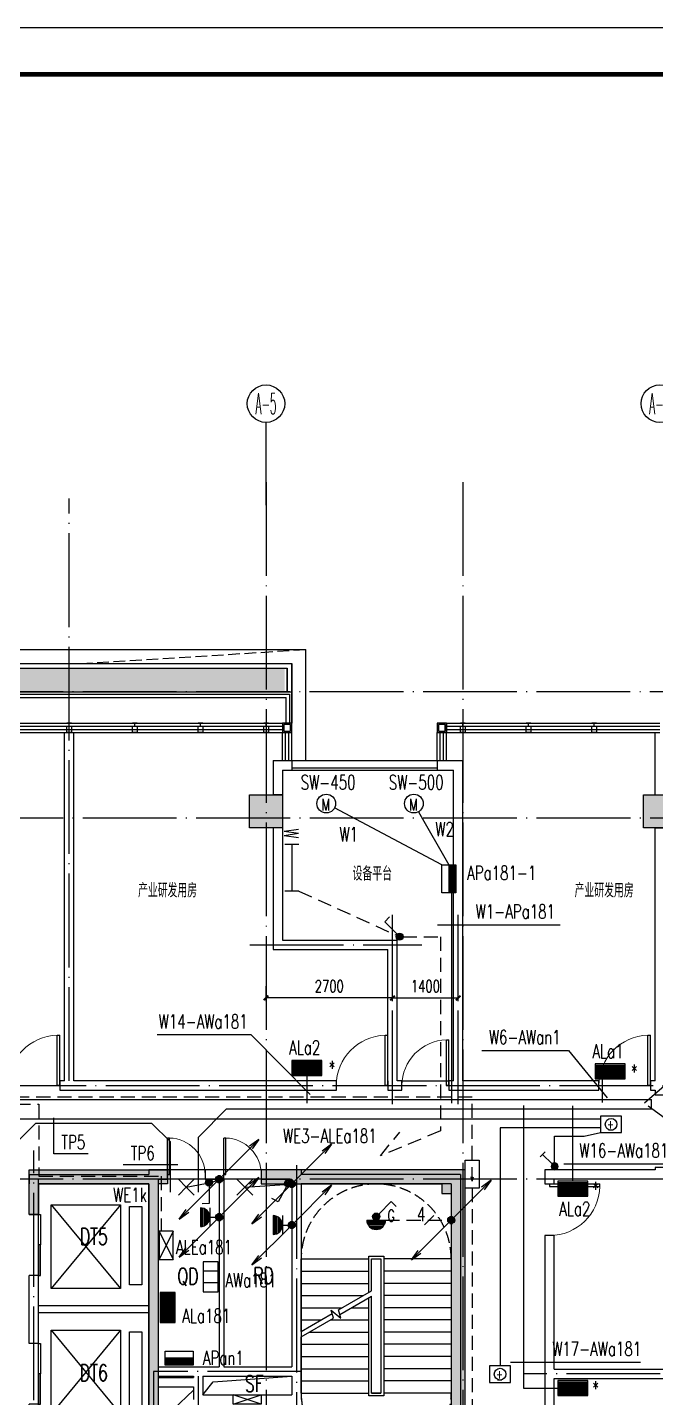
# Model space of a CAD drawing. Extents: x 1980812 to 2226895, y -554123 to 281606.
# Drawn here: x 2023276 to 2036677, y -239988 to -210760 of the extents above; entities that cross this region are included whole.
import ezdxf
from ezdxf.enums import TextEntityAlignment as Align

# ---------------------------------------------------------------- set-up
doc = ezdxf.new("R2010")
doc.units = 0
doc.header["$LTSCALE"] = 1000
doc.header["$MEASUREMENT"] = 0
for name, pattern in [('DASH', [0.35, 0.25, -0.1]), ('DOTE', [2.42, 2, -0.2, 0.02, -0.2]), ('DQXX', [4.5, 3, -1.5])]:
    doc.linetypes.add(name, pattern=pattern)
doc.layers.get('Defpoints').update_dxf_attribs({"color": 8})
for name, color, linetype in [('$TD_AUDIT_GENERATED_(158)', 8, 'Continuous'), ('$TD_AUDIT_GENERATED_(1F3)', 7, 'Continuous'), ('$TD_AUDIT_GENERATED_(1FCF)', 8, 'Continuous'), ('$TD_AUDIT_GENERATED_(210)', 8, 'Continuous'), ('$TD_AUDIT_GENERATED_(24E)', 8, 'Continuous'), ('$TD_AUDIT_GENERATED_(2762)', 8, 'Continuous'), ('$TD_AUDIT_GENERATED_(276D)', 8, 'Continuous'), ('$TD_AUDIT_GENERATED_(FFA)', 8, 'Continuous'), ('1', 1, 'Continuous'), ('A-FLOR-LAND', 8, 'Continuous'), ('AXIS', 7, 'Continuous'), ('AXIS_TEXT', 7, 'Continuous'), ('COLU', 8, 'Continuous'), ('COLU_HATCH', 8, 'Continuous'), ('CURTWALL', 8, 'Continuous'), ('DIM_SYMB', 8, 'Continuous'), ('dote', 8, 'DOTE'), ('DQ1', 1, 'Continuous'), ('DQ2', 2, 'Continuous'), ('DQ7', 7, 'Continuous'), ('DQK', 7, 'Continuous'), ('DQK1', 1, 'Continuous'), ('DQK7', 7, 'Continuous'), ('DQqj', 1, 'Continuous'), ('DQX', 2, 'DQXX'), ('HANDRAIL', 8, 'Continuous'), ('STAIR', 8, 'Continuous'), ('TK', 1, 'Continuous'), ('WALL', 7, 'Continuous'), ('WINDOW', 8, 'Continuous')]:
    doc.layers.add(name, color=color, linetype=linetype)
doc.styles.add('_TCH_AXIS', font='COMPLEX', dxfattribs={"bigfont": 'GBCBIG'})
doc.styles.add('_TCH_DIM_T3', font='SIMPLEX', dxfattribs={"width": 0.705882, "bigfont": 'GBCBIG'})
doc.styles.add('COMPLEX', font='COMPLEX')
doc.styles.add('D8', font='txtw.shx', dxfattribs={"width": 0.7, "bigfont": 'hztxtw.shx'})
doc.styles.add('HZF', font='ROMANS2', dxfattribs={"width": 0.7, "bigfont": 'HZDF2'})
doc.dimstyles.new('_TCH_ARCH&&100', dxfattribs={"dimtxt": 255, "dimasz": 100, "dimexe": 250, "dimexo": 300, "dimgap": 122.5, "dimtad": 1, "dimdec": 0, "dimzin": 0, "dimdsep": 46, "dimtxsty": '_TCH_DIM_T3', "dimblk": 'ARCHTICK', "dimcen": 0.09, "dimclrt": 7, "dimazin": 2, "dimtfac": 1, "dimtdec": 0, "dimtix": 1, "dimtmove": 2, "dimatfit": 3, "dimfxl": 1, "dimtolj": 1, "dimtzin": 0, "dimarcsym": 0})

# ---------------------------------------------------------------- blocks, each defined once
blk = doc.blocks.new('_AXISO')
blk.add_circle((0, 0), 0.5)
at = {"layer": 'AXIS_TEXT', "style": 'COMPLEX', "width": 1.041667}
blk.add_attdef('A', text='', height=0.56, dxfattribs=at).set_placement((-0.25, -0.28), (0.25, -0.28), align=Align.FIT)
blk = doc.blocks.new('$TD_AUDIT_GENERATED_(9F)')
at = {"layer": 'AXIS'}
blk.add_line((31700, 29979), (31700, 31745), dxfattribs=at)
at = {"layer": 'dote'}
for p, q in [((31700, 30469), (31700, -6248)), ((35900, 30469), (35900, -5250)), ((27500, 17700), (27500, 30123)), ((56411, 26000), (-8456, 26000)), ((56413, 23300), (-8454, 23300)), ((56413, 15600), (-8454, 15600)), ((54631, 11450), (37209, 11450))]:
    blk.add_line(p, q, dxfattribs=at)
at = {"layer": 'AXIS'}
ref = blk.add_blockref('_AXISO', (31700, 32145), dxfattribs=dict(at, xscale=800, yscale=800, zscale=800))
ref.add_attrib('A', 'A-5', dxfattribs={"layer": 'AXIS_TEXT', "height": 452.5, "style": '_TCH_AXIS', "width": 0.344262}).set_placement((31474, 31919), (31926, 31919), align=Align.FIT)
ref = blk.add_blockref('_AXISO', (40100, 32145), dxfattribs=dict(at, xscale=800, yscale=800, zscale=800))
ref.add_attrib('A', 'A-6', dxfattribs={"layer": 'AXIS_TEXT', "height": 452.5, "style": '_TCH_AXIS', "width": 0.344262}).set_placement((39874, 31919), (40326, 31919), align=Align.FIT)
blk = doc.blocks.new('$DorLib2D$00000001')
for p, q in [((0.45, 0.975), (0.5, 0.975)), ((0.45, 0), (0.45, 0.975)), ((0.5, 0), (0.5, 0.975)), ((0.5, 0), (0.45, 0))]:
    blk.add_line(p, q)
at = {"lineweight": 13}
blk.add_arc((0.475, 0), 0.975, 91.4693, 180, dxfattribs=at)
blk = doc.blocks.new('$TD_AUDIT_GENERATED_(15B)')
at = {"layer": '$TD_AUDIT_GENERATED_(158)'}
for p, q in [((1825, 3200), (-525, 3200)), ((1825, 3050), (-525, 3050))]:
    blk.add_line(p, q, dxfattribs=at)
at = {"layer": '$TD_AUDIT_GENERATED_(210)'}
for p, q in [((3625, 1100), (4225, 1300)), ((4225, 1100), (3625, 1300))]:
    blk.add_line(p, q, dxfattribs=at)
for points in [[(2975, 1300), (3196, 1577), (4875, 1700)], [(2125, -1275), (2345, 986), (2775, 1400)]]:
    blk.add_lwpolyline(points, dxfattribs=at)
blk.add_lwpolyline([(3625, 1300), (4225, 1300), (4225, 1100), (3625, 1100)], close=True, dxfattribs=at)
at = {"layer": 'DIM_SYMB'}
for points in [[(7525, 1210, 0, 0, 0), (7525, 4800, 0, 0, 0), (5825, 4800, 0, 0, 0), (5825, 3310, 40, 0, 0), (5825, 3160, 0, 0, 0)], [(5825, 1210, 0, 0, 0), (5825, 2750, 40, 0, 0), (5825, 2900, 0, 0, 0)]]:
    blk.add_lwpolyline(points, format="xyseb", dxfattribs=at)
at = {"layer": 'dote'}
for p, q in [((-625, -3652), (-625, 6515)), ((4975, 6200), (4975, -2986)), ((1925, 1800), (1925, -3715)), ((5075, 1800), (1925, 1800)), ((2875, 1700), (2875, -3715))]:
    blk.add_line(p, q, dxfattribs=at)
at = {"layer": 'STAIR'}
for p, q in [((5075, 2655), (5075, 4200)), ((5075, 4200), (6515, 4200)), ((6515, 3486), (6515, 4260)), ((6515, 4260), (6835, 4260)), ((6575, 3521), (6575, 4200)), ((6575, 3521), (6575, 4200)), ((6575, 4200), (6775, 4200)), ((6775, 4200), (6775, 1340)), ((6775, 4200), (6775, 1340)), ((6835, 4260), (6835, 1280)), ((8275, 4200), (6835, 4200)), ((8275, 4200), (8275, 1340)), ((5075, 3940), (6515, 3940)), ((8275, 3940), (6835, 3940)), ((5075, 3680), (6515, 3680)), ((5872, 3115), (6575, 3521)), ((8275, 3680), (6835, 3680)), ((5075, 3420), (6400, 3420)), ((5899, 3015), (6575, 3405)), ((6515, 1280), (6515, 3371)), ((6575, 1340), (6575, 3405)), ((6575, 1340), (6575, 3405)), ((8275, 3420), (6835, 3420)), ((5075, 3160), (5950, 3160)), ((5075, 2655), (5734, 3035)), ((5075, 2539), (5761, 2935)), ((5761, 2935), (5714, 3107)), ((5714, 3107), (5920, 2935)), ((5920, 2935), (5872, 3115)), ((6150, 3160), (6515, 3160)), ((8275, 3160), (6835, 3160)), ((5075, 2900), (5500, 2900)), ((5250, 2640), (6515, 2640)), ((5700, 2900), (6515, 2900)), ((8275, 2900), (6835, 2900)), ((8275, 2640), (6835, 2640)), ((5075, 1340), (5075, 2539)), ((5075, 2380), (6515, 2380)), ((8275, 2380), (6835, 2380)), ((5075, 2120), (6515, 2120)), ((8275, 2120), (6835, 2120)), ((5075, 1860), (6515, 1860)), ((8275, 1860), (6835, 1860)), ((5075, 1600), (6515, 1600)), ((8275, 1600), (6835, 1600)), ((5075, 1340), (6515, 1340)), ((6835, 1280), (6515, 1280)), ((6775, 1340), (6575, 1340)), ((6575, 1340), (6775, 1340)), ((8275, 1340), (6835, 1340))]:
    blk.add_line(p, q, dxfattribs=at)
at = {"layer": 'STAIR', "linetype": 'DASH'}
for centre, start, end in [((6675, 4200), 0, 180), ((6675, 1340), 180, 360)]:
    blk.add_arc(centre, 1600, start, end, dxfattribs=at)
at = {"layer": 'WALL'}
for p, q in [((-725, 6000), (-625, 6000)), ((-725, 6000), (-725, 5800)), ((-625, 6000), (1825, 6000)), ((1825, 6100), (1825, 6000)), ((2025, 6100), (1825, 6100)), ((1825, 6000), (1825, 6000)), ((2025, 6100), (2025, 6100)), ((2225, 6100), (2025, 6100)), ((2025, 5900), (2225, 5900)), ((2025, 5900), (2025, 1900)), ((2025, 5900), (2025, 5900)), ((2225, 5900), (2225, 6100)), ((3375, 6100), (3025, 6100)), ((3025, 6100), (3025, 5900)), ((3025, 5900), (3325, 5900)), ((3325, 5900), (3325, 1900)), ((3425, 6100), (3375, 6100)), ((3425, 5900), (3425, 6100)), ((3425, 5900), (3425, 1900)), ((5075, 6100), (4225, 6100)), ((4225, 6100), (4225, 5900)), ((4225, 5900), (4875, 5900)), ((4875, 5900), (4875, 5900)), ((4875, 5900), (4875, 1900)), ((5075, 6100), (5075, 6000)), ((8475, 6000), (5075, 6000)), ((8475, 6000), (8475, -1650)), ((-725, 5800), (-725, 5800)), ((-725, 5150), (-725, 5800)), ((-525, 5150), (-525, 5800)), ((-525, 5800), (1825, 5800)), ((1825, 5800), (1825, 1800)), ((8275, 5800), (5075, 5800)), ((5075, 5800), (5075, 1800)), ((8275, 5800), (8275, -1550)), ((-725, 5150), (-525, 5150)), ((1825, 1800), (1825, 1575)), ((2025, 1900), (2875, 1900)), ((2875, 1900), (3325, 1900)), ((3425, 1900), (4875, 1900)), ((5075, 1800), (5075, 1200)), ((1825, 1575), (1825, -1375)), ((2025, 1700), (2775, 1700)), ((2025, 1700), (2025, 1675)), ((2025, 1675), (2775, 1675)), ((2025, 1475), (2775, 1475)), ((2025, 1475), (2025, -1275)), ((2775, 1700), (2775, 1675)), ((2775, 1475), (2775, 1200)), ((2975, 1700), (2975, 1575)), ((2975, 1700), (3375, 1700)), ((2975, 1575), (2975, 1300)), ((3375, 1700), (4875, 1700)), ((4875, 1700), (4875, 1300)), ((2975, 1300), (4875, 1300))]:
    blk.add_line(p, q, dxfattribs=at)
at = {"layer": 'WINDOW'}
for p, q in [((3025, 6100), (2225, 6100)), ((3025, 5900), (2225, 5900)), ((4225, 6100), (3425, 6100)), ((4225, 5900), (3425, 5900))]:
    blk.add_line(p, q, dxfattribs=at)
at = {"layer": 'WINDOW', "color": 1}
for p, q in [((1219, 5356), (-256, 3567)), ((-256, 5356), (1219, 3567)), ((1219, 2681), (-256, 893)), ((-256, 2681), (1219, 893))]:
    blk.add_line(p, q, dxfattribs=at)
for points in [[(-256, 5356), (1219, 5356), (1219, 3567), (-256, 3567)], [(1415, 5319), (1673, 5319), (1673, 3647), (1415, 3647)], [(-256, 2681), (1219, 2681), (1219, 893), (-256, 893)], [(1415, 2644), (1673, 2644), (1673, 1072), (1415, 972)]]:
    blk.add_lwpolyline(points, close=True, dxfattribs=at)
at = {"layer": 'WINDOW', "xscale": 800, "yscale": -800, "zscale": 800}
for p, rotation in [((2625, 6000), 180.0000000059111), ((3825, 6000), 180.0000000534567)]:
    blk.add_blockref('$DorLib2D$00000001', p, dxfattribs=dict(at, rotation=rotation))
at = {"layer": '$TD_AUDIT_GENERATED_(1F3)', "style": 'HZF', "width": 0.7}
for s, p in [('DT5', (652, 4680)), ('QD', (2660, 3832)), ('RD', (4272, 3846)), ('DT6', (652, 1772)), ('SF', (4075, 1541))]:
    blk.add_text(s, height=350, dxfattribs=at).set_placement(p, align=Align.MIDDLE_CENTER)
blk = doc.blocks.new('A$C63E13691')
at = {"layer": 'WALL'}
for p, q in [((0, -650), (0, 100)), ((0, 100), (200, 100)), ((200, -650), (200, 100)), ((0, -650), (200, -650)), ((0, -3400), (0, -1950)), ((0, -1950), (200, -1950)), ((200, -3400), (200, -1950)), ((0, -3400), (200, -3400)), ((0, -6150), (0, -4700)), ((0, -4700), (200, -4700)), ((200, -6150), (200, -4700)), ((0, -6150), (200, -6150)), ((0, -8200), (0, -7450)), ((0, -7450), (200, -7450)), ((200, -8200), (200, -7450)), ((0, -8200), (200, -8200))]:
    blk.add_line(p, q, dxfattribs=at)
at = {"layer": 'WINDOW'}
for p, q in [((0, -1950), (0, -650)), ((0, -4700), (0, -3400)), ((0, -7450), (0, -6150))]:
    blk.add_line(p, q, dxfattribs=at)
for points in [[(-41, -1300), (0, -1300), (0, -650), (-41, -650)], [(-41, -1300), (0, -1300), (0, -1950), (-41, -1950)], [(-41, -4050), (0, -4050), (0, -3400), (-41, -3400)], [(-41, -4050), (0, -4050), (0, -4700), (-41, -4700)], [(-41, -6800), (0, -6800), (0, -6150), (-41, -6150)], [(-41, -6800), (0, -6800), (0, -7450), (-41, -7450)]]:
    blk.add_lwpolyline(points, close=True, dxfattribs=at)
blk = doc.blocks.new('A$C1FE24B19')
at = {"layer": '$TD_AUDIT_GENERATED_(1F3)', "style": 'D8', "width": 0.7}
for s, p in [('\\M+5C9E8\\M+5B1B8\\M+5C6BD\\M+5CCA8', (33967, -1180)), ('\\M+5B2FA\\M+5D2B5\\M+5D1D0\\M+5B7A2\\M+5D3C3\\M+5B7BF', (29600, -1537)), ('\\M+5B2FA\\M+5D2B5\\M+5D1D0\\M+5B7A2\\M+5D3C3\\M+5B7BF', (38913, -1537))]:
    blk.add_text(s, height=300, rotation=0.0006, dxfattribs=at).set_placement(p, align=Align.MIDDLE_CENTER)
blk = doc.blocks.new('$TD_AUDIT_GENERATED_(2768)')
at = {"layer": '$TD_AUDIT_GENERATED_(276D)'}
blk.add_line((115028288, 22648046), (115028222, 22648046), dxfattribs=at)
for points in [[(115028222, 22648096), (115028225, 22648096), (115028225, 22647996), (115028222, 22647996)], [(115028288, 22648096), (115028422, 22648096), (115028422, 22647996), (115028288, 22647996)]]:
    blk.add_lwpolyline(points, close=True, dxfattribs=at)
blk = doc.blocks.new('$TD_AUDIT_GENERATED_(28E9)')
at = {"layer": 'WINDOW', "rotation": 270}
for p in [(-22620546, 115030252), (-22619146, 115030252), (-22617746, 115030252), (-22616346, 115030252), (-22612146, 115030252), (-22610746, 115030252), (-22609346, 115030252)]:
    blk.add_blockref('$TD_AUDIT_GENERATED_(2768)', p, dxfattribs=at)
blk = doc.blocks.new('_ArchTick')
at = {"color": 0, "linetype": 'ByBlock', "const_width": 0.4}
blk.add_lwpolyline([(-0.5, -0.5), (0.5, 0.5)], dxfattribs=at)
blk = doc.blocks.new('*D521')
at = {"layer": '$TD_AUDIT_GENERATED_(1FCF)', "color": 0, "lineweight": -2, "transparency": 16777216}
for p, q in [((34400, -3900), (34400, -3582)), ((35800, -3900), (35800, -3582)), ((34400, -3832), (35800, -3832))]:
    blk.add_line(p, q, dxfattribs=at)
at = {"layer": 'Defpoints', "color": 0, "transparency": 16777216}
for p in [(35800, -3832), (34400, -4200), (35800, -4200)]:
    blk.add_point(p, dxfattribs=at)
at = {"layer": '$TD_AUDIT_GENERATED_(1FCF)', "color": 0, "lineweight": -2, "transparency": 16777216, "xscale": 100, "yscale": 100, "zscale": 100, "rotation": 180}
blk.add_blockref('_ArchTick', (34400, -3832), dxfattribs=at)
at = {"layer": '$TD_AUDIT_GENERATED_(1FCF)', "color": 0, "lineweight": -2, "transparency": 16777216, "xscale": 100, "yscale": 100, "zscale": 100}
blk.add_blockref('_ArchTick', (35800, -3832), dxfattribs=at)
at = {"layer": '$TD_AUDIT_GENERATED_(1FCF)', "color": 7, "transparency": 16777216, "insert": (35100, -3582), "char_height": 255, "attachment_point": 5, "style": '_TCH_DIM_T3'}
blk.add_mtext('\\A1;1400', dxfattribs=at)
blk = doc.blocks.new('*D524')
at = {"layer": '$TD_AUDIT_GENERATED_(1FCF)', "color": 0, "lineweight": -2, "transparency": 16777216}
for p, q in [((31700, -3900), (31700, -3582)), ((34400, -3900), (34400, -3582)), ((34400, -3832), (31700, -3832))]:
    blk.add_line(p, q, dxfattribs=at)
at = {"layer": 'Defpoints', "color": 0, "transparency": 16777216}
for p in [(31700, -3832), (31700, -4200), (34400, -4200)]:
    blk.add_point(p, dxfattribs=at)
at = {"layer": '$TD_AUDIT_GENERATED_(1FCF)', "color": 0, "lineweight": -2, "transparency": 16777216, "xscale": 100, "yscale": 100, "zscale": 100}
for p, rotation in [((31700, -3832), 180.0000000048963), ((34400, -3832), 4.89632334677026e-09)]:
    blk.add_blockref('_ArchTick', p, dxfattribs=dict(at, rotation=rotation))
at = {"layer": '$TD_AUDIT_GENERATED_(1FCF)', "color": 7, "transparency": 16777216, "insert": (33050, -3582), "char_height": 255, "attachment_point": 5, "rotation": 0, "style": '_TCH_DIM_T3'}
blk.add_mtext('\\A1;2700', dxfattribs=at)
blk = doc.blocks.new('$TD_AUDIT_GENERATED_(3BB2)')
at = {"layer": 'COLU_HATCH'}
h = blk.add_hatch(color=256, dxfattribs=at)
h.dxf.hatch_style = 1
h.paths.add_polyline_path([(31350, 23800), (32050, 23800), (32050, 23100), (31350, 23100)])
h = blk.add_hatch(color=256, dxfattribs=at)
h.dxf.hatch_style = 1
h.paths.add_polyline_path([(39750, 23800), (40450, 23800), (40450, 23100), (39750, 23100)])
h = blk.add_hatch(color=256, dxfattribs=at)
h.dxf.hatch_style = 1
h.paths.add_polyline_path([(26650, 15800), (26650, 14850), (26850, 14850), (26850, 15500), (29600, 15500), (29600, 15800)])
h = blk.add_hatch(color=256, dxfattribs=at)
h.dxf.hatch_style = 1
h.paths.add_polyline_path([(31600, 15500), (35450, 15500), (35450, 15300), (35650, 15300), (35650, 7600), (35450, 7600), (35450, 7400), (32250, 7400), (32250, 7100), (35950, 7100), (35950, 15800), (31600, 15800)])
h = blk.add_hatch(color=256, dxfattribs=at)
h.dxf.hatch_style = 1
h.paths.add_polyline_path([(29400, 15500), (29400, 7400), (29200, 7400), (29200, 15500)])
at = {"layer": 'COLU'}
for points in [[(31350, 23800), (32050, 23800), (32050, 23100), (31350, 23100)], [(39750, 23800), (40450, 23800), (40450, 23100), (39750, 23100)], [(29600, 15800), (29600, 15500), (29400, 15500), (29400, 7400), (29400, 7400), (29400, 7100), (26650, 7100), (26650, 8050), (26850, 8050), (26850, 7400), (29200, 7400), (29200, 15500), (26850, 15500), (26850, 14850), (26650, 14850), (26650, 15800)], [(31600, 15500), (35450, 15500), (35450, 15300), (35650, 15300), (35650, 7600), (35450, 7600), (35450, 7400), (32250, 7400), (32250, 7100), (35950, 7100), (35950, 15800), (31600, 15800)]]:
    blk.add_lwpolyline(points, close=True, dxfattribs=at)
blk = doc.blocks.new('dd')
at = {"layer": 'DQK1', "color": 1}
for p, q in [((-200, 100), (200, 100)), ((-200, 92), (200, 92)), ((-196, 62), (196, 62)), ((-188, 32), (188, 32)), ((-174, 2), (174, 2)), ((-154, -28), (154, -28)), ((-122, -58), (122, -58)), ((-68, -88), (68, -88))]:
    blk.add_line(p, q, dxfattribs=at)
blk.add_arc((0, 100), 200, 180, 0, dxfattribs=at)
blk = doc.blocks.new('*X249')
at = {"color": 0}
for p, q in [((5315, 4110), (5515, 4110)), ((5320, 4140), (5510, 4140)), ((5320, 4080), (5510, 4080)), ((5335, 4170), (5495, 4170)), ((5335, 4050), (5495, 4050)), ((5371, 4200), (5459, 4200)), ((5372, 4020), (5459, 4020))]:
    blk.add_line(p, q, dxfattribs=at)
blk = doc.blocks.new('kg')
at = {"layer": 'DQK1'}
for p, q in [((53, 53), (318, 318)), ((318, 318), (424, 212))]:
    blk.add_line(p, q, dxfattribs=at)
blk.add_circle((0, 0), 75, dxfattribs=at)
at = {"layer": 'DQK1', "xscale": 0.75, "yscale": 0.75, "zscale": 0.75}
blk.add_blockref('*X249', (-4061, -3083), dxfattribs=at)
at = {"layer": 'DQK7', "style": 'D8', "width": 0.7}
blk.add_text('G', height=250, dxfattribs=at).set_placement((241, -107))
blk = doc.blocks.new('*X251')
at = {"color": 0}
for p, q in [((126, 2940), (274, 2940)), ((128, 2970), (272, 2970)), ((144, 3000), (256, 3000)), ((137, 2910), (263, 2910)), ((173, 2880), (227, 2880))]:
    blk.add_line(p, q, dxfattribs=at)
blk = doc.blocks.new('j')
at = {"layer": '1', "color": 7}
blk.add_line((850, 850), (850, 850), dxfattribs=at)
blk.add_line((850, 850), (850, 850), dxfattribs=at)
blk.add_line((850, 850), (850, 850), dxfattribs=at)
blk.add_line((850, 850), (850, 850), dxfattribs=at)
blk.add_line((850, 850), (850, 850), dxfattribs=at)
blk.add_line((850, 850), (850, 850), dxfattribs=at)
blk.add_line((850, 850), (850, 850), dxfattribs=at)
blk.add_line((850, 850), (850, 850), dxfattribs=at)
blk.add_line((850, 850), (850, 850), dxfattribs=at)
blk.add_line((850, 850), (850, 850), dxfattribs=at)
blk.add_line((850, 850), (850, 850), dxfattribs=at)
blk.add_line((850, 850), (850, 850), dxfattribs=at)
blk.add_line((850, 850), (850, 850), dxfattribs=at)
blk.add_line((850, 850), (850, 850), dxfattribs=at)
blk.add_line((850, 850), (850, 850), dxfattribs=at)
blk.add_line((850, 850), (850, 850), dxfattribs=at)
blk.add_line((850, 850), (850, 850), dxfattribs=at)
blk.add_line((850, 850), (850, 850), dxfattribs=at)
at = {"layer": 'DQK1'}
blk.add_circle((0, 0), 75, dxfattribs=at)
at = {"layer": 'DQK7'}
for p, q in [((0, 0), (850, 850)), ((850, 850), (647, 703)), ((850, 850), (703, 647))]:
    blk.add_line(p, q, dxfattribs=at)
at = {"layer": 'DQK1'}
blk.add_blockref('*X251', (-200, -2950), dxfattribs=at)
blk = doc.blocks.new('P')
at = {"layer": 'DQK7'}
blk.add_line((-100, -100), (100, 100), dxfattribs=at)
blk = doc.blocks.new('4')
at = {"layer": 'DQK7', "linetype": 'ByBlock', "style": 'D8', "width": 0.7}
blk.add_text('4', height=300, dxfattribs=at).set_placement((-100, -193))
blk = doc.blocks.new('DQZ')
at = {"layer": 'DQK1'}
for q in [(-170, 170), (-170, -170), (170, 170), (170, -170)]:
    blk.add_line((0, 0), q, dxfattribs=at)
at = {"layer": 'DQK1', "ltscale": 0.08}
blk.add_line((-170, -170), (170, -170), dxfattribs=at)
blk = doc.blocks.new('*X257')
at = {"color": 0}
for p, q in [((5315, 4110), (5515, 4110)), ((5320, 4140), (5510, 4140)), ((5320, 4080), (5510, 4080)), ((5335, 4170), (5495, 4170)), ((5335, 4050), (5495, 4050)), ((5371, 4200), (5459, 4200)), ((5372, 4020), (5459, 4020))]:
    blk.add_line(p, q, dxfattribs=at)
blk = doc.blocks.new('k1')
at = {"layer": 'DQK1'}
for p, q in [((53, 53), (318, 318)), ((318, 318), (424, 212))]:
    blk.add_line(p, q, dxfattribs=at)
blk.add_circle((0, 0), 75, dxfattribs=at)
at = {"layer": 'DQK1', "xscale": 0.75, "yscale": 0.75, "zscale": 0.75}
blk.add_blockref('*X257', (-4061, -3083), dxfattribs=at)
blk = doc.blocks.new('dyz')
at = {"layer": 'DQK1'}
for p, q in [((-300, 0), (300, 0)), ((-300, -300), (-300, 0)), ((300, 0), (300, -300)), ((300, -300), (-300, -300))]:
    blk.add_line(p, q, dxfattribs=at)
at = {"layer": 'DQK7'}
for q in [(-58, -127), (-58, -127), (150, -150), (-58, -173), (-58, -173)]:
    blk.add_line((-150, -150), q, dxfattribs=at)
blk = doc.blocks.new('*X245')
at = {"color": 0}
for p, q in [((8700, 8370), (9500, 8370)), ((8700, 8340), (9500, 8340)), ((8700, 8310), (9500, 8310)), ((8700, 8280), (9500, 8280)), ((8700, 8250), (9500, 8250)), ((8700, 8220), (9500, 8220)), ((8700, 8190), (9500, 8190)), ((8700, 8160), (9500, 8160)), ((8700, 8130), (9500, 8130)), ((8700, 8100), (9500, 8100)), ((8700, 8070), (9500, 8070)), ((8700, 8040), (9500, 8040)), ((8700, 8010), (9500, 8010))]:
    blk.add_line(p, q, dxfattribs=at)
blk = doc.blocks.new('XM')
at = {"layer": '1'}
for p, q in [((320, 168), (-320, 168)), ((-320, 168), (-320, -152)), ((320, -152), (320, 168)), ((-320, -152), (320, -152))]:
    blk.add_line(p, q, dxfattribs=at)
at = {"layer": '1', "xscale": 0.8, "yscale": 0.8, "zscale": 0.8}
blk.add_blockref('*X245', (-7280, -6552), dxfattribs=at)
blk = doc.blocks.new('xl')
at = {"layer": 'DQK1'}
h = blk.add_hatch(dxfattribs=at)
h.set_pattern_fill('LINE', color=1, scale=8, style=0)
h.set_pattern_definition([(0, (-712.643, -443.37), (0, 25.4), [])])
h.paths.add_polyline_path([(300, -150), (300, 0), (-300, 0), (-300, -150)])
at = {"layer": 'DQK1', "color": 1}
for p, q in [((-300, 150), (300, 150)), ((-300, -150), (-300, 150)), ((300, 0), (-300, 0)), ((300, 150), (300, -150)), ((300, -150), (-300, -150))]:
    blk.add_line(p, q, dxfattribs=at)
blk = doc.blocks.new('xmj')
at = {"layer": 'DQK1', "color": 1}
for p, q in [((-300, 150), (300, -150)), ((-300, -150), (300, 150)), ((300, 150), (-300, 150)), ((-300, 150), (-300, -150)), ((300, -150), (300, 150)), ((-300, -150), (300, -150))]:
    blk.add_line(p, q, dxfattribs=at)
blk = doc.blocks.new('XDB')
at = {"layer": 'DQK1'}
for p, q in [((-320, 160), (-320, -160)), ((320, 160), (-320, 160)), ((-120, 160), (-120, -160)), ((120, -160), (120, 160)), ((320, -160), (320, 160)), ((-320, -160), (320, -160))]:
    blk.add_line(p, q, dxfattribs=at)
blk = doc.blocks.new('FP')
at = {"layer": 'DQK1'}
for p, q in [((-225, 175), (-225, -175)), ((225, 175), (-225, 175)), ((225, -175), (225, 175)), ((-225, -175), (225, -175))]:
    blk.add_line(p, q, dxfattribs=at)
blk.add_circle((0, 0), 125, dxfattribs=at)
at = {"layer": 'DQK7', "style": 'D8', "width": 0.7}
for s, p in [('+', (-83, -89)), ('-', (-80, -202))]:
    blk.add_text(s, height=180, dxfattribs=at).set_placement(p)
blk = doc.blocks.new('*X263')
at = {"color": 0, "linetype": 'Continuous'}
for p, q in [((28109, 10830), (28307, 10830)), ((28109, 10800), (28307, 10800)), ((28118, 10860), (28297, 10860)), ((28119, 10770), (28297, 10770)), ((28141, 10890), (28274, 10890)), ((28142, 10740), (28273, 10740))]:
    blk.add_line(p, q, dxfattribs=at)
blk = doc.blocks.new('KTA')
at = {"layer": 'DQK1'}
for p, q in [((203, 309), (309, 203)), ((53, 53), (256, 256))]:
    blk.add_line(p, q, dxfattribs=at)
blk.add_circle((0, 0), 75, dxfattribs=at)
at = {"layer": 'DQK1', "xscale": 0.75, "yscale": 0.75, "zscale": 0.75, "rotation": 180}
blk.add_blockref('*X263', (21156, 8112), dxfattribs=at)
blk = doc.blocks.new('z1d')
at = {"layer": 'DQK1'}
for p, q in [((0, -200), (0, 0)), ((-200, -200), (200, -200)), ((-152, -270), (152, -270)), ((-120, -240), (120, -240)), ((-62, -210), (62, -210)), ((-200, -390), (200, -390)), ((-200, -400), (200, -400)), ((-196, -360), (196, -360)), ((-187, -330), (187, -330)), ((-173, -300), (173, -300))]:
    blk.add_line(p, q, dxfattribs=at)
blk.add_arc((0, -400), 200, 0, 180, dxfattribs=at)
blk = doc.blocks.new('dj')
at = {"layer": 'DQK1'}
blk.add_circle((0, 0), 200, dxfattribs=at)
at = {"layer": 'DQK7', "style": 'D8', "width": 0.7}
blk.add_text('M', height=250, dxfattribs=at).set_placement((-100, -150))
blk = doc.blocks.new('dy1')
at = {"layer": 'DQK1'}
for p, q in [((-500, -150), (-500, 150)), ((-500, 0), (500, 0)), ((500, 150), (500, -150))]:
    blk.add_line(p, q, dxfattribs=at)
blk = doc.blocks.new('DYW')
at = {"layer": 'DQ1', "ltscale": 0.1}
blk.add_blockref('dy1', (0, 0), dxfattribs=at)
at = {"layer": 'DQ7', "style": 'D8', "width": 0.7}
blk.add_text('W', height=300, dxfattribs=at).set_placement((-836, -160))
blk = doc.blocks.new('tu kuang A1 A')
at = {"layer": 'TK'}
blk.add_lwpolyline([(0, 59400), (84100, 59400), (84100, 0), (0, 0)], close=True, dxfattribs=at)
at = {"layer": 'TK', "const_width": 100}
blk.add_lwpolyline([(83100, 1000), (83100, 58400), (2500, 58400), (2500, 1000)], close=True, dxfattribs=at)
blk = doc.blocks.new('A$C6EFC6619')
at = {"layer": 'A-FLOR-LAND'}
h = blk.add_hatch(dxfattribs=at)
h.set_pattern_fill('GRASS', color=256, scale=50)
h.set_pattern_definition([(90, (-2815930.77, 595573.96), (-99.7795475, 99.7795475), [26.458066, -173.101015]), (45, (-2815930.77, 595573.96), (-99.7796155, 99.7796155), [26.458066, -114.651615]), (135, (-2815930.77, 595573.96), (-99.7796155, -99.7796155), [26.458066, -114.651615])])
h.paths.add_polyline_path([(32100, 3200), (32100, 2700), (-2800, 2700), (-2800, -18250), (-3300, -18250), (-3300, 3200)])
at = {"layer": '$TD_AUDIT_GENERATED_(158)'}
for p, q in [((-3400, 3300), (32250, 3300)), ((32250, 3300), (32250, 2700)), ((32250, 2700), (32250, 3300)), ((-3300, 3200), (32150, 3200)), ((32150, 3200), (32150, 2700)), ((32150, 2700), (32150, 3200))]:
    blk.add_line(p, q, dxfattribs=at)
at = {"layer": '$TD_AUDIT_GENERATED_(24E)'}
for p, q in [((-2800, 2700), (32250, 2700)), ((-2750, 2650), (32200, 2650)), ((32200, 2650), (32200, 2030)), ((32250, 2700), (32250, 2030)), ((32250, 2030), (32250, 2700)), ((-2680, 2580), (32130, 2580)), ((32130, 2030), (32130, 2580))]:
    blk.add_line(p, q, dxfattribs=at)
at = {"layer": 'CURTWALL'}
for p, q in [((-3700, 3600), (32550, 3600)), ((32550, 1230), (32550, 3600)), ((23300, 2030), (27500, 2030)), ((23300, 1963.3), (27500, 1963.3)), ((23300, 1896.7), (27500, 1896.7)), ((23300, 1830), (27500, 1830)), ((27500, 2030), (32050, 2030)), ((27500, 1963.3), (32050, 1963.3)), ((27500, 1896.7), (32050, 1896.7)), ((27500, 1830), (32050, 1830)), ((32050, 2030), (32050, 1830)), ((32050, 1230), (32050, 1830)), ((32050, 1830), (32250, 1830)), ((32116.7, 1230), (32116.7, 1830)), ((32183.3, 1230), (32183.3, 1830)), ((32250, 1230), (32250, 1830)), ((35350, 1230), (35350, 1830)), ((35350, 1830), (35550, 1830)), ((35416.7, 1230), (35416.7, 1830)), ((35483.3, 1230), (35483.3, 1830)), ((35550, 2030), (40100, 2030)), ((35550, 2030), (35550, 1830)), ((35550, 1963.3), (40100, 1963.3)), ((35550, 1896.7), (40100, 1896.7)), ((35550, 1830), (40100, 1830)), ((35550, 1230), (35550, 1830)), ((32050, 1230), (32250, 1230)), ((35350, 1230), (35550, 1230))]:
    blk.add_line(p, q, dxfattribs=at)
at = {"layer": 'CURTWALL', "linetype": 'DASH'}
blk.add_line((27750, 3300), (32550, 3600), dxfattribs=at)
at = {"layer": 'CURTWALL'}
for points in [[(32250, 2030), (32050, 2030), (32050, 1830), (32250, 1830)], [(32220, 2000), (32080, 2000), (32080, 1860), (32220, 1860)], [(35550, 2030), (35350, 2030), (35350, 1830), (35550, 1830)], [(35520, 2000), (35380, 2000), (35380, 1860), (35520, 1860)]]:
    blk.add_lwpolyline(points, close=True, dxfattribs=at)
at = {"layer": 'dote'}
for p, q in [((34400, -6098.4), (34400, -2060.9)), ((35800, -6098.4), (35800, -2060.9)), ((31355.7, -2700), (35021.7, -2700)), ((6500, -5700), (53206.2, -5700))]:
    blk.add_line(p, q, dxfattribs=at)
at = {"layer": 'HANDRAIL'}
for p, q in [((32250, 1230), (35350, 1230)), ((32250, 1080), (35350, 1080)), ((32250, 1030), (35350, 1030))]:
    blk.add_line(p, q, dxfattribs=at)
at = {"layer": 'WALL'}
for p, q in [((27400, -5600), (27400, 1830)), ((27600, -5600), (27600, 1830)), ((40000, 500), (40000, 1830)), ((31850, 1230), (32250, 1230)), ((31850, 1230), (31850, 500)), ((32250, 1230), (32250, 1030)), ((35350, 1230), (35900, 1230)), ((35350, 1230), (35350, 1030)), ((35900, -5600), (35900, 1230)), ((32050, 1030), (32250, 1030)), ((32050, 1030), (32050, 500)), ((35350, 1030), (35700, 1030)), ((35700, -5600), (35700, 1030)), ((32050, 500), (31850, 500)), ((40000, 500), (40200, 500)), ((31850, -200), (31850, -2800)), ((32050, -200), (31850, -200)), ((32050, -200), (32050, -2600)), ((40000, -5600), (40000, -200)), ((40000, -200), (40200, -200)), ((32050, -2600), (34500, -2600)), ((34500, -5600), (34500, -2600)), ((31850, -2800), (34300, -2800)), ((34300, -5600), (34300, -2800)), ((27400, -5600), (27300, -5600)), ((27300, -5600), (27300, -5800)), ((27300, -5800), (27500, -5800)), ((27500, -5800), (33200, -5800)), ((33200, -5600), (27600, -5600)), ((33200, -5800), (33200, -5600)), ((34300, -5600), (34300, -5800)), ((34300, -5800), (34400, -5800)), ((34400, -5800), (34600, -5800)), ((34600, -5600), (34500, -5600)), ((34600, -5800), (34600, -5600)), ((35700, -5600), (35600, -5600)), ((35600, -5600), (35600, -5800)), ((35600, -5800), (35800, -5800)), ((35800, -5800), (38800, -5800)), ((38800, -5600), (35900, -5600)), ((38800, -5800), (38800, -5600)), ((40000, -5600), (39900, -5600)), ((39900, -5600), (39900, -5800)), ((39900, -5800), (40000, -5800)), ((40000, -5800), (40000, -5900)), ((40000, -5900), (40200, -5900)), ((37650, -7500), (37650, -7800)), ((40000, -7500), (37650, -7500)), ((40200, -7450), (40000, -7450)), ((40000, -7450), (40000, -7500)), ((37650, -7800), (37850, -7800)), ((37850, -7800), (37850, -7700)), ((40100, -7700), (37850, -7700)), ((37850, -8900), (37650, -8900)), ((37650, -8900), (37650, -11850)), ((37850, -11750), (37850, -8900)), ((37650, -11850), (37650, -14800)), ((37850, -11750), (46900, -11750)), ((37850, -11950), (46900, -11950)), ((37850, -14800), (37850, -11950))]:
    blk.add_line(p, q, dxfattribs=at)
at = {"layer": 'WINDOW'}
blk.add_line((34600, -5600), (35600, -5600), dxfattribs=at)
at = {"layer": 'WINDOW', "xscale": 1100, "yscale": 1100, "zscale": 1100}
blk.add_blockref('$DorLib2D$00000001', (26750, -5700), dxfattribs=at)
at = {"layer": 'WINDOW'}
for p, xscale, yscale, zscale, rotation in [((33750, -5700), 1100, 1100, 1100, 1.761294805884718e-09), ((39350, -5700), 1100, 1100, 1100, 359.9999999966805), ((35100, -5700), 1000, 1000, 1000, 1.368324727693771e-08), ((37750, -8350), 1100, -1100, 1100, 90)]:
    blk.add_blockref('$DorLib2D$00000001', p, dxfattribs=dict(at, xscale=xscale, yscale=yscale, zscale=zscale, rotation=rotation))
at = {"layer": '$TD_AUDIT_GENERATED_(1FCF)'}
for p2, distance, picture, middle in [((31700, -4200), -367.6, '*D524', (33050, -3582.4)), ((35800, -4200), 367.6, '*D521', (35100, -3582.4))]:
    dim = blk.add_aligned_dim(p1=(34400, -4200), p2=p2, distance=distance, dimstyle='_TCH_ARCH&&100', override={"dimfxl": 150}, dxfattribs=at)
    dim.commit()
    dim.dimension.update_dxf_attribs({"geometry": picture, "text_midpoint": middle})

msp = doc.modelspace()

# ---------------------------------------------------------------- linework, layer by layer
at = {"layer": 'DQ2'}
for p, q in [((2032117.4, -228620.9), (2029828.4, -227410.6)), ((2031618.2, -227491.6), (2032267.4, -228620.9)), ((2032326.1, -229220.9), (2032326.1, -233707.8)), ((2029238.6, -233114.6), (2029238.6, -233707.9)), ((2035539.9, -233191.6), (2035539.9, -233691)), ((2034912.1, -235374.8), (2034912.1, -233761.1)), ((2026666.5, -235500.9), (2027079, -235423.7)), ((2027224.6, -235389.5), (2027366.5, -235331.1)), ((2027915.8, -235500.9), (2028764.7, -235441))]:
    msp.add_line(p, q, dxfattribs=at)
for points in [[(2037024.9, -232844.4), (2037024.9, -233203.5), (2036443.5, -233708.5)], [(2034592.1, -239792.8), (2033867.8, -239792.8), (2033867.8, -233760.3)], [(2035502.3, -234050.9), (2021099.3, -234050.9), (2021099.3, -236503.6)], [(2035502.3, -234232.9), (2033359.4, -234232.9), (2033359.4, -239313.7)], [(2034522.6, -234981.1), (2034522.6, -234408.8), (2035152.1, -234408.8), (2035502.3, -234333.2)]]:
    msp.add_lwpolyline(points, dxfattribs=at)
at = {"layer": 'DQ7'}
for p, q in [((2032025.3, -229901.7), (2034642, -229901.7)), ((2026046.1, -232246.1), (2028041.8, -232246.1)), ((2028041.8, -232246.1), (2029309, -233520.3)), ((2032969.5, -232582.2), (2034820.3, -232582.2)), ((2034820.3, -232582.2), (2035643, -233596)), ((2037375.2, -234392.8), (2036517.5, -233769)), ((2023840.7, -234784.9), (2023840.7, -234018.7)), ((2024575.9, -234784.9), (2023840.7, -234784.9)), ((2026483.2, -235022.2), (2025321.2, -235022.2)), ((2034722.2, -234998.7), (2036962.6, -234998.7)), ((2033579.4, -239230.5), (2036352.1, -239230.5))]:
    msp.add_line(p, q, dxfattribs=at)
at = {"layer": 'DQqj', "ltscale": 0.15}
for p, q in [((2020719.3, -233631.1), (2026677.3, -233631.1)), ((2026677.3, -233631.1), (2036587.5, -233631.1)), ((2036587.5, -233831.1), (2036587.5, -233631.1)), ((2027526.9, -233831.1), (2026926.9, -234431.1)), ((2027526.9, -233831.1), (2036587.5, -233831.1)), ((2023055.5, -234531.1), (2023455.5, -234131.1)), ((2023455.5, -234131.1), (2025926.9, -234131.1)), ((2025926.9, -234131.1), (2026326.9, -234531.1)), ((2026326.9, -235608.7), (2026326.9, -234531.1)), ((2026926.9, -235608.7), (2026926.9, -234431.1))]:
    msp.add_line(p, q, dxfattribs=at)
at = {"layer": 'DQX', "ltscale": 0.1}
for p, q in [((2029066.5, -229184.6), (2031147.2, -230125.3)), ((2030916.5, -236201.1), (2032316.5, -236201.1))]:
    msp.add_line(p, q, dxfattribs=at)
for points in [[(2031283.1, -230156.1), (2032086.3, -230156.1), (2032086.3, -234299.8), (2030808.1, -234831.2), (2031217.9, -234323.8)], [(2032766.5, -234920.1), (2032766.5, -233581.1), (2021245.2, -233581.1)], [(2021245.2, -233731.1), (2023520, -233731.1), (2023520, -235264.5), (2026132, -235264.5), (2026132, -236440.7)], [(2032766.5, -235520.1), (2032766.5, -243286.1), (2033366.5, -243792.3), (2033366.5, -243792.3), (2033366.5, -245231.1)]]:
    msp.add_lwpolyline(points, dxfattribs=at)

# ---------------------------------------------------------------- block references
at = {"layer": '$TD_AUDIT_GENERATED_(1F3)'}
msp.add_blockref('A$C1FE24B19', (1996666.5, -227631.1), dxfattribs=at)
at = {"layer": '$TD_AUDIT_GENERATED_(2762)'}
msp.add_blockref('$TD_AUDIT_GENERATED_(28E9)', (1996666.5, -227631.1), dxfattribs=at)
at = {"layer": '$TD_AUDIT_GENERATED_(FFA)'}
msp.add_blockref('A$C6EFC6619', (1996666.5, -227631.1), dxfattribs=at)
at = {"layer": 'COLU'}
for name, p in [('$TD_AUDIT_GENERATED_(3BB2)', (1996666.5, -250931.1)), ('$TD_AUDIT_GENERATED_(15B)', (2024041.5, -241231.1))]:
    msp.add_blockref(name, p, dxfattribs=at)
at = {"layer": 'COLU', "xscale": -1}
msp.add_blockref('A$C63E13691', (2023516.5, -235431.1), dxfattribs=at)
at = {"layer": 'DQ1', "ltscale": 0.15}
for name, p in [('dj', (2029651.6, -227317.1)), ('dj', (2031520.5, -227317.1)), ('dd', (2030716.5, -236301.1))]:
    msp.add_blockref(name, p, dxfattribs=at)
at = {"layer": 'DQ1', "rotation": 270}
msp.add_blockref('DYW', (2028916.5, -228684.6), dxfattribs=at)
at = {"layer": 'DQ1', "ltscale": 0.05}
for name, p, rotation in [('k1', (2031215.5, -230156.1), 90), ('dyz', (2032616.5, -235220.1), 90.00000000000001), ('j', (2027366.5, -235331.1), 180), ('k1', (2027150.5, -235401.2), 225.8356800515158), ('j', (2028916.5, -235431.1), 180), ('k1', (2028836.6, -235419.7), 196.5204155666227), ('j', (2027366.5, -236140.1), 180), ('j', (2032316.5, -236201.1), 180), ('j', (2028916.5, -236307.2), 180)]:
    msp.add_blockref(name, p, dxfattribs=dict(at, rotation=rotation))
for p in [(2027366.5, -235331.1), (2028916.5, -235431.1), (2027366.5, -236140.1), (2028916.5, -236307.2), (2032316.5, -236201.1)]:
    msp.add_blockref('j', p, dxfattribs=at)
at = {"layer": 'DQ1', "xscale": -1}
msp.add_blockref('KTA', (2034522.6, -235056.1), dxfattribs=at)
at = {"layer": 'DQ1', "ltscale": 0.08}
for name, p, rotation in [('DQZ', (2026666.5, -235500.9), 180), ('DQZ', (2027915.8, -235500.9), 180), ('z1d', (2027366.5, -236140.1), 270), ('z1d', (2028916.5, -236307.2), 270)]:
    msp.add_blockref(name, p, dxfattribs=dict(at, rotation=rotation))
msp.add_blockref('kg', (2030716.5, -236125.5), dxfattribs=at)
at = {"layer": 'DQ2'}
for name, p in [('tu kuang A1 A', (1980812.3, -270160.3)), ('XM', (2029238.6, -232962.6)), ('XM', (2035706.7, -233039.6)), ('FP', (2035727.3, -234158.2)), ('XM', (2034912.1, -235542.8)), ('xl', (2026511.8, -239148.9)), ('FP', (2033359.4, -239488.7)), ('XM', (2034912.1, -239792.8))]:
    msp.add_blockref(name, p, dxfattribs=at)
for name, p, rotation in [('xl', (2032267.4, -228920.9), 90), ('XDB', (2027182.9, -237411.4), 270), ('XM', (2026257.3, -238068.3), 270)]:
    msp.add_blockref(name, p, dxfattribs=dict(at, rotation=rotation))
at = {"layer": 'DQ7', "ltscale": 0.05}
for name, p in [('4', (2031685.3, -236032.1)), ('P', (2031846.4, -236201.1))]:
    msp.add_blockref(name, p, dxfattribs=at)
at = {"layer": 'DQK', "rotation": 270}
msp.add_blockref('xmj', (2026236.8, -236740.7), dxfattribs=at)
at = {"layer": 'WALL'}
msp.add_blockref('$TD_AUDIT_GENERATED_(9F)', (1996666.5, -250931.1), dxfattribs=at)

# ---------------------------------------------------------------- texts
at = {"layer": 'DQ7', "style": 'D8', "width": 0.7}
for s, p in [('SW-450', (2029691.1, -226863.8)), ('SW-500', (2031570.2, -226863.8)), ('W1', (2030130.8, -227973.3)), ('W2', (2032177.3, -227863.4)), ('APa181-1', (2033395.2, -228794.5)), ('W1-APa181', (2033685.3, -229621.2)), ('W14-AWa181', (2027026.2, -231965.7)), ('W6-AWan1', (2033884.6, -232301.8)), ('ALa2', (2029191.2, -232522.1)), ('ALa1', (2035659.4, -232599.2)), ('*', (2029774.4, -232954.1)), ('*', (2036223, -233031.1)), ('TP5', (2024255.2, -234538.7)), ('TP6', (2025735.7, -234776)), ('W16-AWa181', (2035999.7, -234718.3)), ('WE1k', (2025464, -235660)), ('*', (2035398.1, -235536.8)), ('ALa2', (2034953.1, -235962.3)), ('W17-AWa181', (2035420.2, -238950.1)), ('*', (2035398.1, -239786.8))]:
    msp.add_text(s, height=300, dxfattribs=at).set_placement(p, align=Align.MIDDLE)
for s, p in [('WE3-ALEa181', (2028729.2, -234555.4)), ('ALEa181', (2026444.3, -236930.2)), ('AWa181', (2027499.2, -237634.3)), ('ALa181', (2026579.1, -238394.3)), ('APan1', (2027019.1, -239287.3))]:
    msp.add_text(s, height=300, dxfattribs=at).set_placement(p)

doc.saveas('drawing.dxf')
